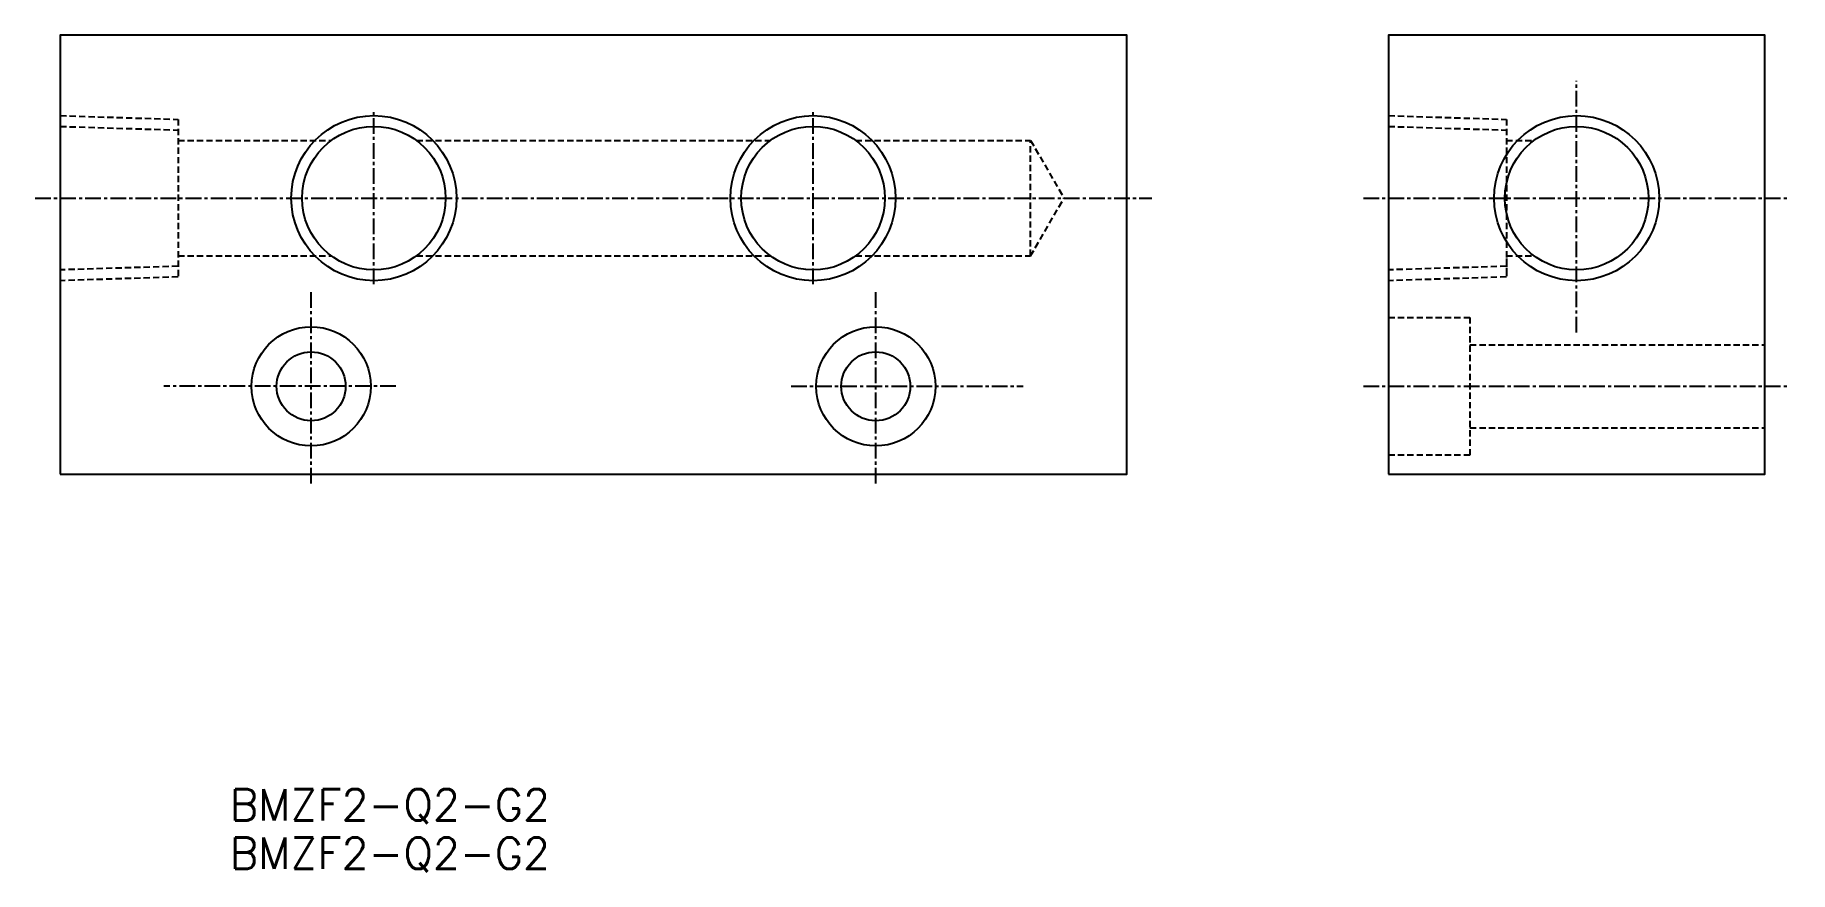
# Model space of a CAD drawing. Extents: x 75 to 215, y 55 to 122.
import ezdxf
from ezdxf.enums import TextEntityAlignment as Align

# ---------------------------------------------------------------- set-up
doc = ezdxf.new("R2010")
doc.units = 0
doc.linetypes.add('CENTER', pattern=[2, 1.25, -0.25, 0.25, -0.25])
doc.linetypes.add('DASHED', pattern=[0.75, 0.5, -0.25])
doc.layers.get('0').update_dxf_attribs({"linetype": 'CONTINUOUS'})
doc.layers.add('CENTER', color=1, linetype='CENTER')
doc.styles.get("Standard").update_dxf_attribs({"font": 'txt.shx', "bigfont": 'extfont.shx'})

msp = doc.modelspace()

# ---------------------------------------------------------------- linework, layer by layer
at = {"color": 3, "linetype": 'DASHED'}
for p, q in [((77, 115.58), (86.4, 115.28)), ((77, 114.72), (86.4, 114.43)), ((86.4, 115.28), (86.4, 102.72)), ((182.86, 115.58), (192.26, 115.28)), ((182.86, 114.72), (192.26, 114.43)), ((192.26, 115.28), (192.26, 113.81)), ((192.26, 115.28), (192.26, 102.72)), ((86.4, 113.6), (98.6, 113.6)), ((105.4, 113.6), (133.6, 113.6)), ((140.4, 113.6), (154.34, 113.6)), ((154.34, 113.6), (157, 109)), ((154.34, 104.4), (154.34, 113.6)), ((192.26, 113.6), (194.45, 113.6)), ((154.34, 104.4), (157, 109)), ((86.4, 103.57), (77, 103.28)), ((86.4, 104.4), (98.6, 104.4)), ((105.4, 104.4), (133.6, 104.4)), ((140.4, 104.4), (154.34, 104.4)), ((192.26, 103.57), (182.86, 103.28)), ((192.26, 104.4), (194.45, 104.4)), ((192.26, 104.19), (192.26, 102.72)), ((86.4, 102.72), (77, 102.42)), ((192.26, 102.72), (182.86, 102.42)), ((182.86, 99.5), (189.36, 99.5)), ((189.36, 99.5), (189.36, 88.5)), ((189.36, 97.3), (212.86, 97.3)), ((189.36, 90.7), (212.86, 90.7)), ((189.36, 88.5), (182.86, 88.5))]:
    msp.add_line(p, q, dxfattribs=at)
at = {"color": 7, "linetype": 'CONTINUOUS'}
for points in [[(77, 87), (162, 87), (162, 122), (77, 122)], [(182.86, 87), (212.86, 87), (212.86, 122), (182.86, 122)]]:
    msp.add_lwpolyline(points, close=True, dxfattribs=at)
at = {"color": 3, "linetype": 'CONTINUOUS'}
for centre in [(102, 109), (137, 109), (197.86, 109)]:
    msp.add_circle(centre, 6.58, dxfattribs=at)
at = {"color": 7, "linetype": 'CONTINUOUS'}
for centre, radius in [((102, 109), 5.72), ((137, 109), 5.72), ((197.86, 109), 5.72), ((97, 94), 4.75), ((142, 94), 4.75), ((97, 94), 2.75), ((142, 94), 2.75)]:
    msp.add_circle(centre, radius, dxfattribs=at)
at = {"layer": 'CENTER', "color": 1, "linetype": 'CENTER'}
for p, q in [((197.86, 98.3), (197.86, 118.35)), ((102, 102.14), (102, 115.86)), ((137, 102.14), (137, 115.86)), ((75, 109), (164, 109)), ((180.86, 109), (214.86, 109)), ((97, 86.25), (97, 101.75)), ((142, 86.25), (142, 101.75)), ((103.75, 94), (85.25, 94)), ((135.25, 94), (153.75, 94)), ((180.86, 94), (214.86, 94))]:
    msp.add_line(p, q, dxfattribs=at)

# ---------------------------------------------------------------- texts
at = {"color": 7, "linetype": 'CONTINUOUS'}
for p in [(90.53, 60.65), (90.53, 56.78)]:
    msp.add_text('BMZF2-Q2-G2', height=2.5, dxfattribs=at).set_placement(p, align=Align.MIDDLE_LEFT)

doc.saveas('drawing.dxf')
